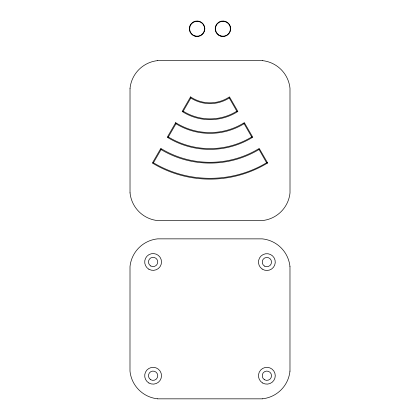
<?xml version="1.0" encoding="UTF-8"?>
<svg xmlns="http://www.w3.org/2000/svg" width="420" height="420" viewBox="0 0 420 420"><rect width="100%" height="100%" fill="white"/><g stroke="black" fill="none" stroke-linecap="round" stroke-linejoin="round"><path stroke-width="0.63" d="M130.022 88.295L130.022 192.89M289.979 371.144L289.979 266.548M229.231 97.897L236.833 111.19L237.342 111.316M244.214 123.16L244.094 123.643M244.088 123.664L251.706 136.952L252.221 137.083M258.993 149.404L266.595 162.74L267.12 162.876M160.918 148.964L161.07 149.552L153.436 162.766L152.911 162.902M167.811 137.109L168.326 136.978L175.959 123.758L175.807 123.149M190.669 97.361L190.822 98.012L183.199 111.216A50.699 50.699 0 0 0 236.833 111.19M183.157 111.227L182.816 111.311M157.715 60.601L262.316 60.601M262.279 398.837L157.684 398.837M220.92 36.246L221.056 36.015M195.064 36.246L195.2 36.015M267.645 163.013L259.24 148.444A94.217 94.217 0 0 1 160.813 148.444L152.387 163.039A110.995 110.995 0 0 0 267.624 162.971M262.311 60.617A30.975 30.975 0 0 1 289.989 88.295L290.01 192.89A30.975 30.975 0 0 1 262.311 220.568L157.715 220.589A30.975 30.975 0 0 1 130.042 192.89M130.042 88.295A30.975 30.975 0 0 1 157.715 60.617M266.606 162.761A110.061 110.061 0 0 1 209.995 178.322A110.061 110.061 0 0 1 153.426 162.787M258.972 149.536A94.857 94.857 0 0 1 209.99 163.076A94.862 94.862 0 0 1 161.059 149.567M251.711 136.957A80.304 80.304 0 0 1 209.995 148.601A80.309 80.309 0 0 1 168.32 136.983M244.072 123.732A65.116 65.116 0 0 1 175.975 123.758M229.21 97.986A35.532 35.532 0 0 1 190.869 98.012M289.957 266.548A30.975 30.975 0 0 0 262.279 238.87L157.684 238.854A30.975 30.975 0 0 0 130.011 266.548L129.99 371.144A30.975 30.975 0 0 0 157.689 398.822M289.957 371.144A30.975 30.975 0 0 1 262.279 398.822M175.686 122.677L167.276 137.246A81.191 81.191 0 0 0 252.751 137.209L244.34 122.645A64.423 64.423 0 0 1 175.681 122.687M190.565 96.91L182.154 111.473A51.545 51.545 0 0 0 237.883 111.458L229.467 96.883A34.807 34.807 0 0 1 190.565 96.91M148.901 383.008A8.405 8.405 0 0 0 161.506 375.727A8.405 8.405 0 0 0 148.901 368.45A8.405 8.405 0 0 0 148.901 383.008M148.901 269.241A8.405 8.405 0 0 0 161.506 261.965A8.405 8.405 0 0 0 148.901 254.683A8.405 8.405 0 0 0 148.901 269.241M262.159 269.036A8.405 8.405 0 0 0 275.247 262.678A8.405 8.405 0 0 0 263.193 254.52A8.405 8.405 0 0 0 262.159 269.036M262.663 383.008A8.405 8.405 0 0 0 275.268 375.732A8.405 8.405 0 0 0 262.663 368.45A8.405 8.405 0 0 0 262.663 383.008M264.537 266.107A4.657 4.657 0 0 0 271.519 262.08A4.657 4.657 0 0 0 264.537 258.048A4.657 4.657 0 0 0 264.537 266.107M264.537 379.759A4.657 4.657 0 0 0 271.519 375.732A4.657 4.657 0 0 0 264.537 371.7A4.657 4.657 0 0 0 264.537 379.759M150.775 379.759A4.657 4.657 0 0 0 157.757 375.732A4.657 4.657 0 0 0 150.775 371.7A4.657 4.657 0 0 0 150.775 379.759M150.77 265.991A4.657 4.657 0 0 0 157.752 261.965A4.657 4.657 0 0 0 150.775 257.927A4.657 4.657 0 0 0 150.77 265.991M193.21 35.474A7.754 7.754 0 0 0 204.845 28.754A7.754 7.754 0 0 0 193.21 22.04A7.754 7.754 0 0 0 193.21 35.474M193.337 35.248A7.497 7.497 0 0 0 204.587 28.754A7.497 7.497 0 0 0 193.337 22.265A7.497 7.497 0 0 0 193.337 35.248M219.067 35.474A7.754 7.754 0 0 0 230.701 28.754A7.754 7.754 0 0 0 219.067 22.04A7.754 7.754 0 0 0 219.067 35.474M219.193 35.248A7.497 7.497 0 0 0 230.444 28.754A7.497 7.497 0 0 0 219.193 22.265A7.497 7.497 0 0 0 219.193 35.248"/></g></svg>
